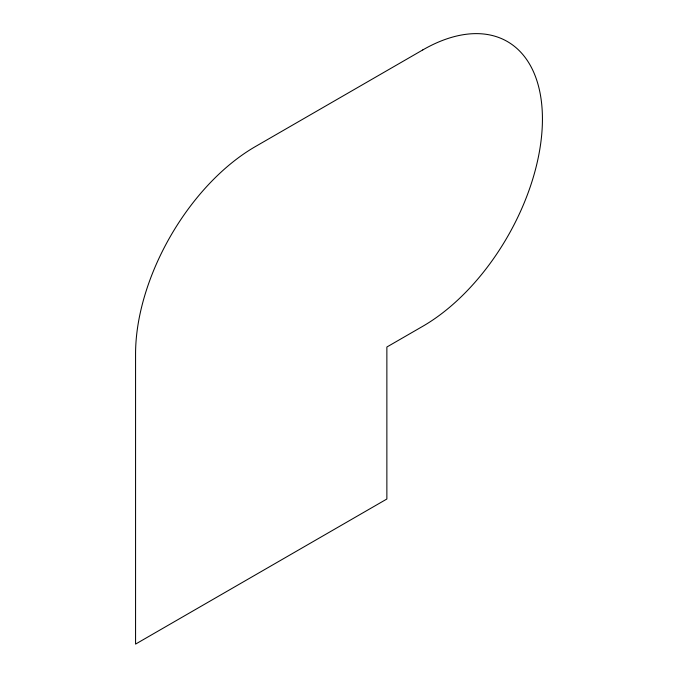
<?xml version="1.0" encoding="UTF-8"?>
<svg xmlns="http://www.w3.org/2000/svg" width="678" height="678" viewBox="0 0 678 678"><rect width="100%" height="100%" fill="white"/><g stroke="black" fill="none" stroke-linecap="round" stroke-linejoin="round"><path stroke-width="1.02" d="M422.767 49.935L255.233 146.66A169.237 97.708 -60 0 0 135.566 353.924L135.566 644.1L386.867 499.016L386.867 347.017L422.767 326.288A169.237 97.708 -60 0 0 542.434 119.023A169.237 97.708 -60 0 0 422.767 49.935"/></g></svg>
